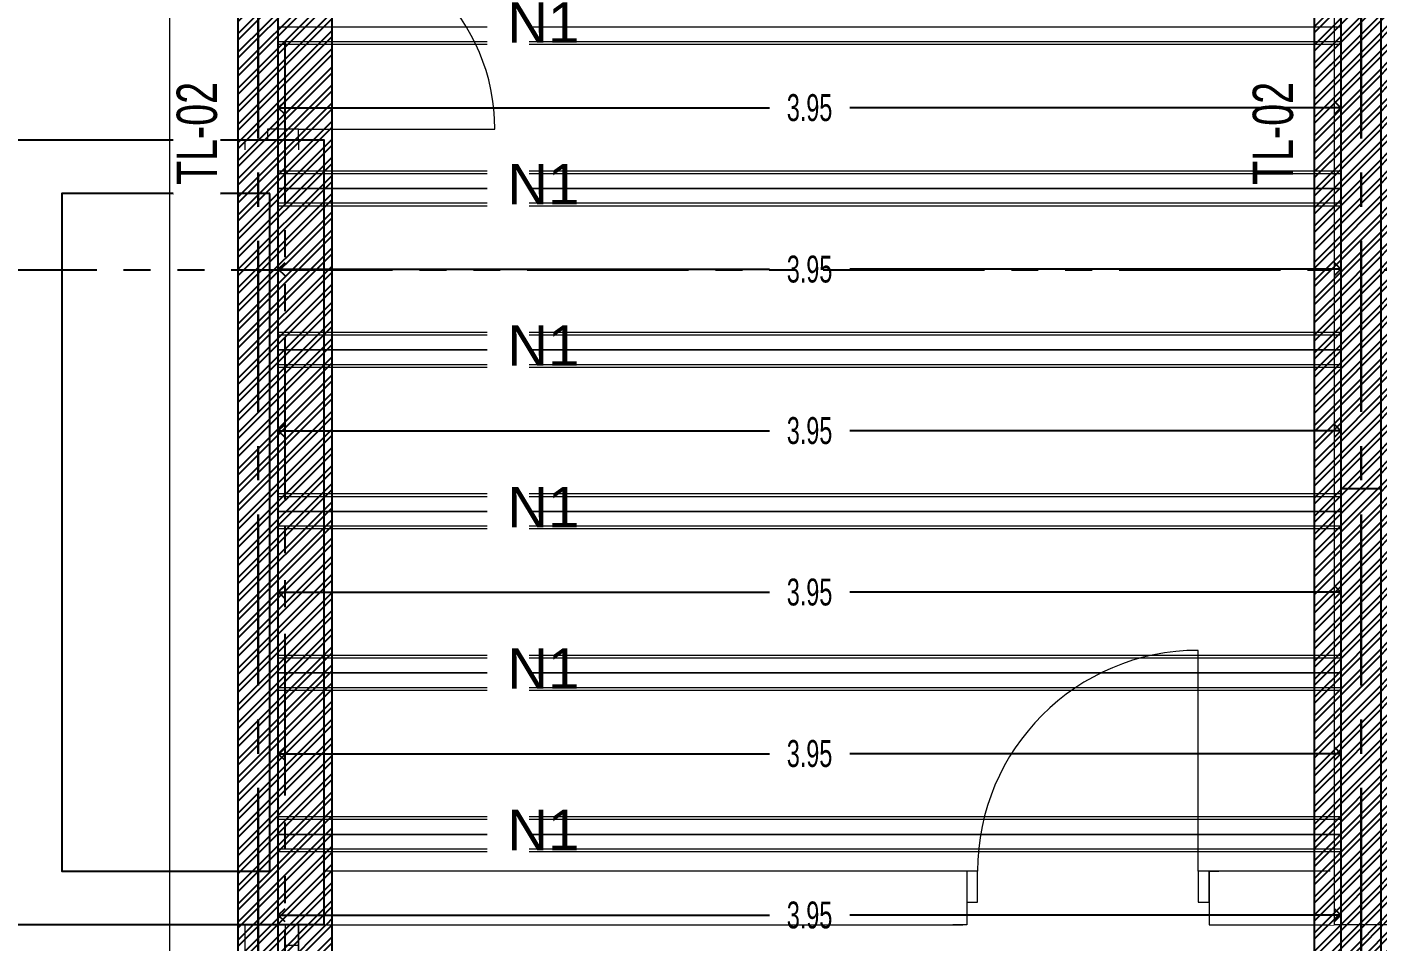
# Model space of a CAD drawing. Header units: millimetres. Extents: x 2248 to 2332, y 0 to 1240.
# Drawn here: x 2256.76 to 2261.78, y 1182.16 to 1185.56 of the extents above; entities that cross this region are included whole.
import ezdxf
from ezdxf.enums import TextEntityAlignment as Align

# ---------------------------------------------------------------- set-up
doc = ezdxf.new("R2010")
doc.units = ezdxf.units.MM
doc.set_wipeout_variables(frame=1)
for name, pattern in [('CENTERX2', [101.6, 63.5, -12.7, 12.7, -12.7]), ('CONTINUA', [0]), ('Xref_Arq. PB$0$Wipeout_Contour', [1, 0, -1]), ('Xref_Cimentación$0$HIDDEN', [0.375, 0.25, -0.125]), ('Xref_Ejes$0$ACAD_ISO05W100', [33, 24, -3, 0, -3, 0, -3])]:
    doc.linetypes.add(name, pattern=pattern)
doc.layers.get('Defpoints').update_dxf_attribs({"color": 8})
for name, color, linetype, lineweight in [('-00 COTAS', 7, 'Continuous', 0), ('02-MAKROS', 202, 'Continuous', 0), ('02-MAKROS COMP', 212, 'Continuous', 0), ('02-MAKROS-COTAS', 1, 'Continuous', 0), ('e-cadena', 6, 'CENTERX2', 30), ('SECC. NERVADURA', 7, 'Continuous', 20), ('Xref_Arq. PB$0$Estructura - Forjados_Pluma_Nº__1', 7, 'Continuous', 13), ('Xref_Arq. PB$0$Estructura - Muros_Pluma_Nº__1', 7, 'Continuous', 13), ('Xref_Arq. PB$0$Puertas ArchiCAD_Pluma_Nº__1', 7, 'Continuous', 13), ('Xref_Arq. PB$0$Puertas ArchiCAD_Pluma_Nº__23', 7, 'Continuous', 18), ('Xref_Arq. PB$0$Ventanas ArchiCAD_Pluma_Nº__1', 7, 'Continuous', 13), ('Xref_Arq. PB$0$Ventanas ArchiCAD_Pluma_Nº__23', 7, 'Continuous', 18)]:
    doc.layers.add(name, color=color, linetype=linetype, lineweight=lineweight)
for name, color, linetype in [('Xref_Arq. PB$0$Estructura - Forjados', 7, 'Continuous'), ('Xref_Arq. PB$0$Estructura - Muros', 7, 'Continuous'), ('Xref_Arq. PB$0$Puertas ArchiCAD', 7, 'Continuous'), ('Xref_Arq. PB$0$Ventanas ArchiCAD', 7, 'Continuous'), ('Xref_Cimentación$0$VIGA', 3, 'Continuous'), ('Xref_Ejes$0$00-EJES', 1, 'Xref_Ejes$0$ACAD_ISO05W100')]:
    doc.layers.add(name, color=color, linetype=linetype)
doc.layers.add('Xref_Arq. PB$0$Puertas ArchiCAD_Pluma_Nº__3', color=7, linetype='Continuous', lineweight=18, true_color=0xff6600)
doc.layers.add('Xref_Arq. PB$0$Ventanas ArchiCAD_Pluma_Nº__3', color=7, linetype='Continuous', lineweight=18, true_color=0xff6600)
doc.styles.add('DIM2', font='archtitl.shx', dxfattribs={"width": 0.65})
doc.styles.get("Standard").update_dxf_attribs({"font": 'arial.ttf'})
doc.styles.add('Xref_Cimentación$0$ARIAL', font='arial.ttf', dxfattribs={"height": 2})
doc.styles.add('Xref_Cimentación$0$ROMANS', font='romans.shx', dxfattribs={"width": 0.75})
doc.dimstyles.new('Copy of DIM-GRAL', dxfattribs={"dimscale": 0, "dimtxt": 0.1, "dimasz": 0.05, "dimexe": 0.1, "dimexo": 0.1, "dimgap": 0.05, "dimtad": 0, "dimzin": 0, "dimdsep": 46, "dimtxsty": 'DIM2', "dimblk": 'OPEN90', "dimcen": 0.1, "dimclrd": 1, "dimclre": 8, "dimclrt": 6, "dimadec": 0, "dimazin": 0, "dimtfac": 1, "dimtmove": 0, "dimatfit": 1, "dimldrblk": 'OPEN90', "dimfxl": 1, "dimtolj": 1, "dimtzin": 0, "dimarcsym": 0})

# ---------------------------------------------------------------- blocks, each defined once
blk = doc.blocks.new('Xref_Ejes')
at = {"layer": 'Xref_Ejes$0$00-EJES', "ltscale": 0.025}
for p, q in [((4, -8.9568), (4, 12.9873)), ((8, -8.9568), (8, 12.9873)), ((-5, 3.9958), (24.9967, 3.9958))]:
    blk.add_line(p, q, dxfattribs=at)
blk = doc.blocks.new('Xref_Arq. PB$0$Forjado_1', base_point=(9.6104, 18.2739))
at = {"layer": 'Xref_Arq. PB$0$Estructura - Forjados_Pluma_Nº__1', "linetype": 'Continuous', "flags": 128}
blk.add_lwpolyline([(9.6104, 18.2739), (9.6104, 8.6612), (-7.0825, 8.6612), (-7.0825, 18.2739)], close=True, dxfattribs=at)
blk = doc.blocks.new('Xref_Arq. PB$0$Ventana 17')
at = {"layer": 'Xref_Arq. PB$0$Ventanas ArchiCAD_Pluma_Nº__1', "linetype": 'Continuous'}
for p, q in [((-0.45, -0.05), (-0.45, 0)), ((0.45, -0.05), (0.45, 0))]:
    blk.add_line(p, q, dxfattribs=at)
at = {"layer": 'Xref_Arq. PB$0$Ventanas ArchiCAD_Pluma_Nº__23', "linetype": 'Continuous'}
for p, q in [((-0.45, 0), (-0.375, 0)), ((-0.375, 0), (-0.375, -0.05)), ((0.375, -0.05), (0.375, 0)), ((0.375, 0), (0.45, 0)), ((-0.375, -0.05), (-0.45, -0.05)), ((0.45, -0.05), (0.375, -0.05))]:
    blk.add_line(p, q, dxfattribs=at)
at = {"layer": 'Xref_Arq. PB$0$Ventanas ArchiCAD_Pluma_Nº__3', "linetype": 'Continuous'}
for p, q in [((-0.45, 0.15), (0.45, 0.15)), ((-0.375, 0), (0.375, 0)), ((-0.45, -0.05), (0.45, -0.05)), ((0.375, -0.05), (-0.375, -0.05))]:
    blk.add_line(p, q, dxfattribs=at)
blk = doc.blocks.new('Xref_Arq. PB$0$Puerta con Tarja Lado 2 17')
at = {"layer": 'Xref_Arq. PB$0$Puertas ArchiCAD_Pluma_Nº__1', "linetype": 'Continuous'}
for p, q in [((-0.685, 0), (-0.722, 0)), ((-0.685, 0), (-0.685, -0.115)), ((0.685, 0), (0.685, -0.115)), ((0.685, 0), (0.722, 0)), ((-0.685, -0.115), (-0.685, -0.2)), ((0.685, -0.115), (0.685, -0.2)), ((-0.685, -0.2), (-0.722, -0.2)), ((0.685, -0.2), (0.722, -0.2))]:
    blk.add_line(p, q, dxfattribs=at)
at = {"layer": 'Xref_Arq. PB$0$Puertas ArchiCAD_Pluma_Nº__23', "linetype": 'Continuous'}
for p, q in [((-0.645, 0), (-0.685, 0)), ((-0.685, 0), (-0.685, -0.115)), ((-0.125, 0), (-0.645, 0)), ((-0.645, 0), (-0.645, -0.115)), ((-0.645, -0.115), (-0.645, 0)), ((-0.125, -0.115), (-0.125, 0)), ((-0.085, 0), (-0.125, 0)), ((-0.125, 0), (-0.125, -0.115)), ((-0.085, -0.115), (-0.085, 0)), ((0.685, 0), (0.645, 0)), ((0.645, 0), (0.645, -0.115)), ((0.685, -0.115), (0.685, 0)), ((-0.685, -0.115), (-0.645, -0.115)), ((-0.645, -0.115), (-0.125, -0.115)), ((-0.125, -0.115), (-0.085, -0.115)), ((0.645, -0.115), (0.685, -0.115))]:
    blk.add_line(p, q, dxfattribs=at)
at = {"layer": 'Xref_Arq. PB$0$Puertas ArchiCAD_Pluma_Nº__3', "linetype": 'Continuous'}
blk.add_line((0.645, 0), (0.645, 0.73), dxfattribs=at)
blk.add_arc((0.645, 0), 0.73, 90, 180, dxfattribs=at)
blk = doc.blocks.new('Xref_Arq. PB$0$Muro_5', base_point=(-6.6046, 8.9011))
at = {"layer": 'Xref_Arq. PB$0$Estructura - Muros_Pluma_Nº__1', "linetype": 'Continuous'}
for p, q in [((-6.8046, 14.8633), (-6.8046, 14.9003)), ((-6.6046, 14.8633), (-6.6046, 14.9003)), ((-6.7196, 14.8633), (-6.8046, 14.8633)), ((-6.6046, 14.8633), (-6.7196, 14.8633)), ((-6.8046, 13.4933), (-6.8046, 13.4563)), ((-6.7196, 13.4933), (-6.8046, 13.4933)), ((-6.6046, 13.4933), (-6.7196, 13.4933)), ((-6.6046, 13.4933), (-6.6046, 13.4563)), ((-6.6546, 10.5762), (-6.8046, 10.5762)), ((-6.6046, 10.5762), (-6.6546, 10.5762)), ((-6.6546, 9.6762), (-6.8046, 9.6762)), ((-6.6046, 9.6762), (-6.6546, 9.6762))]:
    blk.add_line(p, q, dxfattribs=at)
at = {"layer": 'Xref_Arq. PB$0$Estructura - Muros_Pluma_Nº__1', "linetype": 'Continuous', "flags": 128}
blk.add_lwpolyline([(-6.8046, 8.9011), (-6.6046, 8.9011)], dxfattribs=at)
at = {"layer": 'Xref_Arq. PB$0$Puertas ArchiCAD', "linetype": 'Continuous', "rotation": 269.9995986251637}
blk.add_blockref('Xref_Arq. PB$0$Puerta con Tarja Lado 2 17', (-6.6046, 14.1783), dxfattribs=at)
at = {"layer": 'Xref_Arq. PB$0$Ventanas ArchiCAD', "color": 251, "linetype": 'Continuous', "lineweight": 13, "true_color": 0x6a6a6a, "xscale": -0.9999999999999999, "rotation": 89.99959862516374}
blk.add_blockref('Xref_Arq. PB$0$Ventana 17', (-6.6546, 10.1262), dxfattribs=at)
blk = doc.blocks.new('Xref_Arq. PB$0$Puerta 17')
at = {"layer": 'Xref_Arq. PB$0$Puertas ArchiCAD_Pluma_Nº__1', "linetype": 'Continuous'}
for p, q in [((-0.45, 0), (-0.487, 0)), ((-0.45, 0), (-0.45, -0.115)), ((0.45, 0), (0.45, -0.115)), ((0.45, 0), (0.487, 0)), ((-0.45, -0.115), (-0.45, -0.2)), ((0.45, -0.115), (0.45, -0.2)), ((-0.45, -0.2), (-0.487, -0.2)), ((0.45, -0.2), (0.487, -0.2))]:
    blk.add_line(p, q, dxfattribs=at)
at = {"layer": 'Xref_Arq. PB$0$Puertas ArchiCAD_Pluma_Nº__23', "linetype": 'Continuous'}
for p, q in [((-0.41, 0), (-0.45, 0)), ((-0.45, 0), (-0.45, -0.115)), ((-0.41, -0.115), (-0.41, 0)), ((0.45, 0), (0.41, 0)), ((0.41, 0), (0.41, -0.115)), ((0.45, -0.115), (0.45, 0)), ((-0.45, -0.115), (-0.41, -0.115)), ((0.41, -0.115), (0.45, -0.115))]:
    blk.add_line(p, q, dxfattribs=at)
at = {"layer": 'Xref_Arq. PB$0$Puertas ArchiCAD_Pluma_Nº__3', "linetype": 'Continuous'}
blk.add_line((0.41, 0), (0.41, 0.82), dxfattribs=at)
blk.add_arc((0.41, 0), 0.82, 90, 180, dxfattribs=at)
blk = doc.blocks.new('Xref_Arq. PB$0$Muro_19', base_point=(-6.5109, 10.5762))
at = {"color": 254, "linetype": 'Xref_Arq. PB$0$Wipeout_Contour', "lineweight": 0, "ltscale": 59.592218}
blk.add_wipeout([(-4.1351, 10.7762), (-6.5109, 10.7762), (-6.5109, 10.5762), (-4.1351, 10.5762), (-4.1351, 10.6612)], dxfattribs=at).dxf.layer = 'Xref_Arq. PB$0$Estructura - Muros'
at = {"color": 254, "linetype": 'Xref_Arq. PB$0$Wipeout_Contour', "lineweight": 0, "ltscale": 55.365533}
blk.add_wipeout([(-3.2201, 10.5762), (-2.7546, 10.5762), (-2.7546, 10.7762), (-3.2201, 10.7762), (-3.2201, 10.6612)], dxfattribs=at).dxf.layer = 'Xref_Arq. PB$0$Estructura - Muros'
at = {"layer": 'Xref_Arq. PB$0$Estructura - Muros_Pluma_Nº__1', "linetype": 'Continuous'}
for p, q in [((-4.1351, 10.7762), (-4.1721, 10.7762)), ((-3.2201, 10.7762), (-3.1831, 10.7762)), ((-4.1351, 10.5762), (-4.1721, 10.5762)), ((-3.2201, 10.5762), (-3.1831, 10.5762))]:
    blk.add_line(p, q, dxfattribs=at)
at = {"layer": 'Xref_Arq. PB$0$Estructura - Muros_Pluma_Nº__1', "linetype": 'Continuous', "flags": 128}
for points in [[(-4.1351, 10.7762), (-6.5109, 10.7762)], [(-2.7546, 10.7762), (-3.2201, 10.7762)], [(-6.5109, 10.5762), (-4.1351, 10.5762)], [(-3.2201, 10.5762), (-2.7546, 10.5762)]]:
    blk.add_lwpolyline(points, dxfattribs=at)
at = {"layer": 'Xref_Arq. PB$0$Puertas ArchiCAD', "linetype": 'Continuous'}
blk.add_blockref('Xref_Arq. PB$0$Puerta 17', (-3.6701, 10.7762), dxfattribs=at)
blk = doc.blocks.new('Xref_Arq. PB$0$Muro_20', base_point=(-2.7697, 17.9223))
at = {"color": 254, "linetype": 'Xref_Arq. PB$0$Wipeout_Contour', "lineweight": 0, "ltscale": 58.19493}
blk.add_wipeout([(-2.7697, 17.9223), (-2.7697, 10.5762), (-2.5697, 10.5762), (-2.5697, 17.9223)], dxfattribs=at).dxf.layer = 'Xref_Arq. PB$0$Estructura - Muros'
at = {"layer": 'Xref_Arq. PB$0$Estructura - Muros_Pluma_Nº__1', "linetype": 'Continuous'}
blk.add_line((-2.5546, 10.5762), (-2.7546, 10.5762), dxfattribs=at)
at = {"layer": 'Xref_Arq. PB$0$Estructura - Muros_Pluma_Nº__1', "linetype": 'Continuous', "flags": 128}
blk.add_lwpolyline([(-2.7546, 15.1619), (-2.7546, 10.5762)], dxfattribs=at)
blk = doc.blocks.new('Xref_Arq. PB')
blk.add_lwpolyline([(3.9437, 4.2794), (3.1699, 4.2794), (3.1699, 1.7623), (3.943, 1.7623), (3.9437, 4.2794)])
at = {"layer": 'Xref_Arq. PB$0$Estructura - Forjados', "linetype": 'Continuous'}
blk.add_blockref('Xref_Arq. PB$0$Forjado_1', (20.265, 9.26), dxfattribs=at)
at = {"layer": 'Xref_Arq. PB$0$Estructura - Muros'}
blk.add_blockref('Xref_Arq. PB$0$Muro_5', (4.05, -0.1129), dxfattribs=at)
blk.add_blockref('Xref_Arq. PB$0$Muro_19', (4.1437, 1.5623), dxfattribs=at)
blk.add_lwpolyline([(2.9699, 4.4794), (4.1437, 4.4794), (4.1437, 1.5623), (2.9699, 1.5623), (2.9699, 4.4794)])
blk.add_blockref('Xref_Arq. PB$0$Muro_20', (7.8849, 8.9084), dxfattribs=at)
blk = doc.blocks.new('*U118')
at = {"layer": 'Xref_Cimentación$0$VIGA', "ltscale": 0.025, "transparency": 33554559}
h = blk.add_hatch(dxfattribs=at)
h.set_pattern_fill('ANSI32', color=250, scale=0.005, angle=-90)
h.set_pattern_definition([(315, (7.2384, 0.2), (0.03367596, 0.03367596), []), (315, (7.2384, 0.17755), (0.03367596, 0.03367596), [])])
h.paths.add_polyline_path([(9.0084, 0.275), (-0.35, 0.275), (-0.35, -0.075), (9.0084, -0.075)])
at = {"layer": 'Xref_Cimentación$0$VIGA', "ltscale": 0.025}
for p, q in [((9.0084, 0.275), (-0.35, 0.275)), ((-0.35, -0.075), (9.0084, -0.075))]:
    blk.add_line(p, q, dxfattribs=at)
at = {"layer": 'Defpoints', "color": 30, "ltscale": 0.025, "style": 'Xref_Cimentación$0$ROMANS', "width": 0.7, "flags": 2}
blk.add_attdef('LONGITUD', text='', height=0.05, dxfattribs=at).set_placement((0.225, 0.2), align=Align.MIDDLE_CENTER)
blk.add_attdef('ANCHO', text='', height=0.03, rotation=270, dxfattribs=at).set_placement((8.5823, 0.2), align=Align.MIDDLE_CENTER)
at = {"layer": 'Xref_Cimentación$0$VIGA', "ltscale": 0.025, "style": 'Xref_Cimentación$0$ARIAL', "width": 0.7, "flags": 8}
blk.add_attdef('V-00', text='', height=0.15, dxfattribs=at).set_placement((4.328, 0.428), align=Align.MIDDLE_CENTER)
at = {"color": 8, "linetype": 'Xref_Cimentación$0$HIDDEN'}
blk.add_wipeout([(4.0917, 0.5025), (4.1042, 0.515), (4.5542, 0.515), (4.5667, 0.5025), (4.5667, 0.3525), (4.5542, 0.34), (4.1042, 0.34), (4.0917, 0.3525)], dxfattribs=at).dxf.layer = 'Defpoints'
blk = doc.blocks.new('Xref_Cimentación')
at = {"ltscale": 0.025}
ref = blk.add_blockref('*U118', (4.1, 0.175), dxfattribs=dict(at, rotation=90))
ref.add_attrib('V-00', 'TL-02', dxfattribs={"layer": 'Xref_Cimentación$0$VIGA', "ltscale": 0.025, "height": 0.15, "rotation": 90, "style": 'Xref_Cimentación$0$ARIAL', "width": 0.7}).set_placement((3.672, 4.503), align=Align.MIDDLE_CENTER)
ref = blk.add_blockref('*U118', (8.1, 0.175), dxfattribs=dict(at, rotation=90))
ref.add_attrib('V-00', 'TL-02', dxfattribs={"layer": 'Xref_Cimentación$0$VIGA', "ltscale": 0.025, "height": 0.15, "rotation": 90, "style": 'Xref_Cimentación$0$ARIAL', "width": 0.7}).set_placement((7.672, 4.503), align=Align.MIDDLE_CENTER)
blk = doc.blocks.new('*U317')
at = {"layer": '-00 COTAS', "lineweight": -2, "insert": (-0.1067, 0.0753), "char_height": 0.15, "attachment_point": 1, "bg_fill": 3, "box_fill_scale": 1.5, "bg_fill_color": 256, "bg_fill_transparency": 0}
blk.add_mtext_dynamic_manual_height_columns('N1', width=0.005654, gutter_width=12.5, heights=[0], dxfattribs=at)
blk = doc.blocks.new('*U318')
at = {"layer": '-00 COTAS', "color": 0, "linetype": 'ByBlock', "lineweight": -2, "transparency": 16777216}
for p in [(0, -3.6), (0, -4.2), (0, -4.8), (0, -5.4), (0, -6), (0, -6.6)]:
    blk.add_blockref('*U317', p, dxfattribs=at)
blk = doc.blocks.new('_Open90')
at = {"color": 0, "linetype": 'ByBlock', "lineweight": -2}
for p, q in [((0, 0), (-1, 0)), ((-0.5, 0.5), (0, 0)), ((0, 0), (-0.5, -0.5))]:
    blk.add_line(p, q, dxfattribs=at)
blk = doc.blocks.new('*D587')
at = {"layer": '02-MAKROS-COTAS', "color": 1, "lineweight": -2, "transparency": 16777216}
for p, q in [((2257.7445, 1185.2595), (2259.5202, 1185.2595)), ((2261.594, 1185.2595), (2259.8183, 1185.2595))]:
    blk.add_line(p, q, dxfattribs=at)
at = {"layer": 'Defpoints', "color": 0, "lineweight": -2, "transparency": 16777216}
for p in [(2257.6945, 1185.2595), (2261.644, 1185.2595), (2261.644, 1185.2595)]:
    blk.add_point(p, dxfattribs=at)
at = {"layer": '02-MAKROS-COTAS', "color": 1, "lineweight": -2, "transparency": 16777216, "xscale": 0.05, "yscale": 0.05, "zscale": 0.05, "rotation": 180}
blk.add_blockref('_Open90', (2257.6945, 1185.2595), dxfattribs=at)
at = {"layer": '02-MAKROS-COTAS', "color": 1, "lineweight": -2, "transparency": 16777216, "xscale": 0.05, "yscale": 0.05, "zscale": 0.05}
blk.add_blockref('_Open90', (2261.644, 1185.2595), dxfattribs=at)
at = {"layer": '02-MAKROS-COTAS', "color": 6, "transparency": 16777216, "insert": (2259.6692, 1185.2595), "char_height": 0.1, "attachment_point": 5, "style": 'DIM2'}
blk.add_mtext('\\A1;3.95', dxfattribs=at)
blk = doc.blocks.new('*D588')
at = {"layer": '02-MAKROS-COTAS', "color": 1, "lineweight": -2, "transparency": 16777216}
for p, q in [((2257.7445, 1184.6595), (2259.5202, 1184.6595)), ((2261.594, 1184.6595), (2259.8183, 1184.6595))]:
    blk.add_line(p, q, dxfattribs=at)
at = {"layer": 'Defpoints', "color": 0, "lineweight": -2, "transparency": 16777216}
for p in [(2257.6945, 1184.6595), (2261.644, 1184.6595), (2261.644, 1184.6595)]:
    blk.add_point(p, dxfattribs=at)
at = {"layer": '02-MAKROS-COTAS', "color": 1, "lineweight": -2, "transparency": 16777216, "xscale": 0.05, "yscale": 0.05, "zscale": 0.05, "rotation": 180}
blk.add_blockref('_Open90', (2257.6945, 1184.6595), dxfattribs=at)
at = {"layer": '02-MAKROS-COTAS', "color": 1, "lineweight": -2, "transparency": 16777216, "xscale": 0.05, "yscale": 0.05, "zscale": 0.05}
blk.add_blockref('_Open90', (2261.644, 1184.6595), dxfattribs=at)
at = {"layer": '02-MAKROS-COTAS', "color": 6, "transparency": 16777216, "insert": (2259.6692, 1184.6595), "char_height": 0.1, "attachment_point": 5, "style": 'DIM2'}
blk.add_mtext('\\A1;3.95', dxfattribs=at)
blk = doc.blocks.new('*D576')
at = {"layer": '02-MAKROS-COTAS', "color": 1, "lineweight": -2, "transparency": 16777216}
for p, q in [((2257.7445, 1184.0595), (2259.5202, 1184.0595)), ((2261.594, 1184.0595), (2259.8183, 1184.0595))]:
    blk.add_line(p, q, dxfattribs=at)
at = {"layer": 'Defpoints', "color": 0, "lineweight": -2, "transparency": 16777216}
for p in [(2257.6945, 1184.0595), (2261.644, 1184.0595), (2261.644, 1184.0595)]:
    blk.add_point(p, dxfattribs=at)
at = {"layer": '02-MAKROS-COTAS', "color": 1, "lineweight": -2, "transparency": 16777216, "xscale": 0.05, "yscale": 0.05, "zscale": 0.05, "rotation": 180}
blk.add_blockref('_Open90', (2257.6945, 1184.0595), dxfattribs=at)
at = {"layer": '02-MAKROS-COTAS', "color": 1, "lineweight": -2, "transparency": 16777216, "xscale": 0.05, "yscale": 0.05, "zscale": 0.05}
blk.add_blockref('_Open90', (2261.644, 1184.0595), dxfattribs=at)
at = {"layer": '02-MAKROS-COTAS', "color": 6, "transparency": 16777216, "insert": (2259.6692, 1184.0595), "char_height": 0.1, "attachment_point": 5, "style": 'DIM2'}
blk.add_mtext('\\A1;3.95', dxfattribs=at)
blk = doc.blocks.new('*D577')
at = {"layer": '02-MAKROS-COTAS', "color": 1, "lineweight": -2, "transparency": 16777216}
for p, q in [((2257.7445, 1183.4595), (2259.5202, 1183.4595)), ((2261.594, 1183.4595), (2259.8183, 1183.4595))]:
    blk.add_line(p, q, dxfattribs=at)
at = {"layer": 'Defpoints', "color": 0, "lineweight": -2, "transparency": 16777216}
for p in [(2257.6945, 1183.4595), (2261.644, 1183.4595), (2261.644, 1183.4595)]:
    blk.add_point(p, dxfattribs=at)
at = {"layer": '02-MAKROS-COTAS', "color": 1, "lineweight": -2, "transparency": 16777216, "xscale": 0.05, "yscale": 0.05, "zscale": 0.05, "rotation": 180}
blk.add_blockref('_Open90', (2257.6945, 1183.4595), dxfattribs=at)
at = {"layer": '02-MAKROS-COTAS', "color": 1, "lineweight": -2, "transparency": 16777216, "xscale": 0.05, "yscale": 0.05, "zscale": 0.05}
blk.add_blockref('_Open90', (2261.644, 1183.4595), dxfattribs=at)
at = {"layer": '02-MAKROS-COTAS', "color": 6, "transparency": 16777216, "insert": (2259.6692, 1183.4595), "char_height": 0.1, "attachment_point": 5, "style": 'DIM2'}
blk.add_mtext('\\A1;3.95', dxfattribs=at)
blk = doc.blocks.new('*D578')
at = {"layer": '02-MAKROS-COTAS', "color": 1, "lineweight": -2, "transparency": 16777216}
for p, q in [((2257.7445, 1182.8595), (2259.5202, 1182.8595)), ((2261.594, 1182.8595), (2259.8183, 1182.8595))]:
    blk.add_line(p, q, dxfattribs=at)
at = {"layer": 'Defpoints', "color": 0, "lineweight": -2, "transparency": 16777216}
for p in [(2257.6945, 1182.8595), (2261.644, 1182.8595), (2261.644, 1182.8595)]:
    blk.add_point(p, dxfattribs=at)
at = {"layer": '02-MAKROS-COTAS', "color": 1, "lineweight": -2, "transparency": 16777216, "xscale": 0.05, "yscale": 0.05, "zscale": 0.05, "rotation": 180}
blk.add_blockref('_Open90', (2257.6945, 1182.8595), dxfattribs=at)
at = {"layer": '02-MAKROS-COTAS', "color": 1, "lineweight": -2, "transparency": 16777216, "xscale": 0.05, "yscale": 0.05, "zscale": 0.05}
blk.add_blockref('_Open90', (2261.644, 1182.8595), dxfattribs=at)
at = {"layer": '02-MAKROS-COTAS', "color": 6, "transparency": 16777216, "insert": (2259.6692, 1182.8595), "char_height": 0.1, "attachment_point": 5, "style": 'DIM2'}
blk.add_mtext('\\A1;3.95', dxfattribs=at)
blk = doc.blocks.new('*D579')
at = {"layer": '02-MAKROS-COTAS', "color": 1, "lineweight": -2, "transparency": 16777216}
for p, q in [((2257.7445, 1182.2595), (2259.5202, 1182.2595)), ((2261.594, 1182.2595), (2259.8183, 1182.2595))]:
    blk.add_line(p, q, dxfattribs=at)
at = {"layer": 'Defpoints', "color": 0, "lineweight": -2, "transparency": 16777216}
for p in [(2257.6945, 1182.2595), (2261.644, 1182.2595), (2261.644, 1182.2595)]:
    blk.add_point(p, dxfattribs=at)
at = {"layer": '02-MAKROS-COTAS', "color": 1, "lineweight": -2, "transparency": 16777216, "xscale": 0.05, "yscale": 0.05, "zscale": 0.05, "rotation": 180}
blk.add_blockref('_Open90', (2257.6945, 1182.2595), dxfattribs=at)
at = {"layer": '02-MAKROS-COTAS', "color": 1, "lineweight": -2, "transparency": 16777216, "xscale": 0.05, "yscale": 0.05, "zscale": 0.05}
blk.add_blockref('_Open90', (2261.644, 1182.2595), dxfattribs=at)
at = {"layer": '02-MAKROS-COTAS', "color": 6, "transparency": 16777216, "insert": (2259.6692, 1182.2595), "char_height": 0.1, "attachment_point": 5, "style": 'DIM2'}
blk.add_mtext('\\A1;3.95', dxfattribs=at)

msp = doc.modelspace()

# ---------------------------------------------------------------- block references
msp.add_blockref('Xref_Ejes', (2253.7195, 1180.6611))

# ---------------------------------------------------------------- next in the draw order: block references
msp.add_blockref('Xref_Arq. PB', (2253.7195, 1180.6611))

# ---------------------------------------------------------------- next in the draw order: block references
msp.add_blockref('Xref_Cimentación', (2253.7195, 1180.6611))

# ---------------------------------------------------------------- next in the draw order: linework, layer by layer
at = {"layer": '02-MAKROS', "color": 102}
for points in [[(2261.644, 1184.9595), (2261.644, 1185.5595), (2257.6945, 1185.5595), (2257.6945, 1184.9595)], [(2261.644, 1184.3595), (2261.644, 1184.9595), (2257.6945, 1184.9595), (2257.6945, 1184.3595)], [(2261.644, 1183.7595), (2261.644, 1184.3595), (2257.6945, 1184.3595), (2257.6945, 1183.7595)], [(2261.644, 1183.1595), (2261.644, 1183.7595), (2257.6945, 1183.7595), (2257.6945, 1183.1595)], [(2261.644, 1182.5595), (2261.644, 1183.1595), (2257.6945, 1183.1595), (2257.6945, 1182.5595)], [(2261.644, 1181.9595), (2261.644, 1182.5595), (2257.6945, 1182.5595), (2257.6945, 1181.9595)]]:
    msp.add_lwpolyline(points, close=True, dxfattribs=at)
at = {"layer": '02-MAKROS COMP', "color": 122}
for p, q in [((2261.644, 1185.5045), (2257.6945, 1185.5045)), ((2261.644, 1185.4945), (2257.6945, 1185.4945)), ((2261.644, 1185.0245), (2257.6945, 1185.0245)), ((2261.644, 1185.0145), (2257.6945, 1185.0145)), ((2261.644, 1184.9045), (2257.6945, 1184.9045)), ((2261.644, 1184.8945), (2257.6945, 1184.8945)), ((2261.644, 1184.4245), (2257.6945, 1184.4245)), ((2261.644, 1184.4145), (2257.6945, 1184.4145)), ((2261.644, 1184.3045), (2257.6945, 1184.3045)), ((2261.644, 1184.2945), (2257.6945, 1184.2945)), ((2261.644, 1183.8245), (2257.6945, 1183.8245)), ((2261.644, 1183.8145), (2257.6945, 1183.8145)), ((2261.644, 1183.7045), (2257.6945, 1183.7045)), ((2261.644, 1183.6945), (2257.6945, 1183.6945)), ((2261.644, 1183.2245), (2257.6945, 1183.2245)), ((2261.644, 1183.2145), (2257.6945, 1183.2145)), ((2261.644, 1183.1045), (2257.6945, 1183.1045)), ((2261.644, 1183.0945), (2257.6945, 1183.0945)), ((2261.644, 1182.6245), (2257.6945, 1182.6245)), ((2261.644, 1182.6145), (2257.6945, 1182.6145)), ((2261.644, 1182.5045), (2257.6945, 1182.5045)), ((2261.644, 1182.4945), (2257.6945, 1182.4945))]:
    msp.add_line(p, q, dxfattribs=at)
at = {"layer": 'e-cadena', "lineweight": 30, "ltscale": 0.01}
for p, q in [((2257.6195, 1189.8445), (2257.6195, 1180.4861)), ((2261.7195, 1189.8445), (2261.7195, 1180.4861))]:
    msp.add_line(p, q, dxfattribs=at)
at = {"layer": 'e-cadena', "linetype": 'CONTINUA', "lineweight": -3, "ltscale": 0.01}
for points in [[(2257.5445, 1180.4861), (2257.6945, 1180.4861), (2257.6945, 1189.8445), (2257.5445, 1189.8445)], [(2261.644, 1180.4861), (2261.794, 1180.4861), (2261.794, 1189.8445), (2261.644, 1189.8445)]]:
    msp.add_lwpolyline(points, close=True, dxfattribs=at)
at = {"layer": 'SECC. NERVADURA', "lineweight": -2}
msp.add_lwpolyline([(2261.644, 1183.8445), (2261.794, 1183.8445), (2261.794, 1189.8445), (2261.644, 1189.8445)], close=True, dxfattribs=at)

# ---------------------------------------------------------------- next in the draw order: dimensions: what is measured, and where the dimension line sits
at = {"layer": '02-MAKROS-COTAS'}
for base, p1, p2, picture, middle in [((2261.644, 1185.2595), (2257.6945, 1185.2595), (2261.644, 1185.2595), '*D587', (2259.6692, 1185.2595)), ((2261.644, 1184.6595), (2257.6945, 1184.6595), (2261.644, 1184.6595), '*D588', (2259.6692, 1184.6595)), ((2261.644, 1184.0595), (2257.6945, 1184.0595), (2261.644, 1184.0595), '*D576', (2259.6692, 1184.0595)), ((2261.644, 1183.4595), (2257.6945, 1183.4595), (2261.644, 1183.4595), '*D577', (2259.6692, 1183.4595)), ((2261.644, 1182.8595), (2257.6945, 1182.8595), (2261.644, 1182.8595), '*D578', (2259.6692, 1182.8595)), ((2261.644, 1182.2595), (2257.6945, 1182.2595), (2261.644, 1182.2595), '*D579', (2259.6692, 1182.2595))]:
    dim = msp.add_linear_dim(base=base, p1=p1, p2=p2, angle=180, dimstyle='Copy of DIM-GRAL', override={"dimscale": 1}, dxfattribs=at)
    dim.commit()
    dim.dimension.update_dxf_attribs({"geometry": picture, "text_midpoint": middle})

# ---------------------------------------------------------------- next in the draw order: block references
at = {"layer": '-00 COTAS', "lineweight": -2}
msp.add_blockref('*U318', (2258.6525, 1189.1757), dxfattribs=at)

doc.saveas('drawing.dxf')
